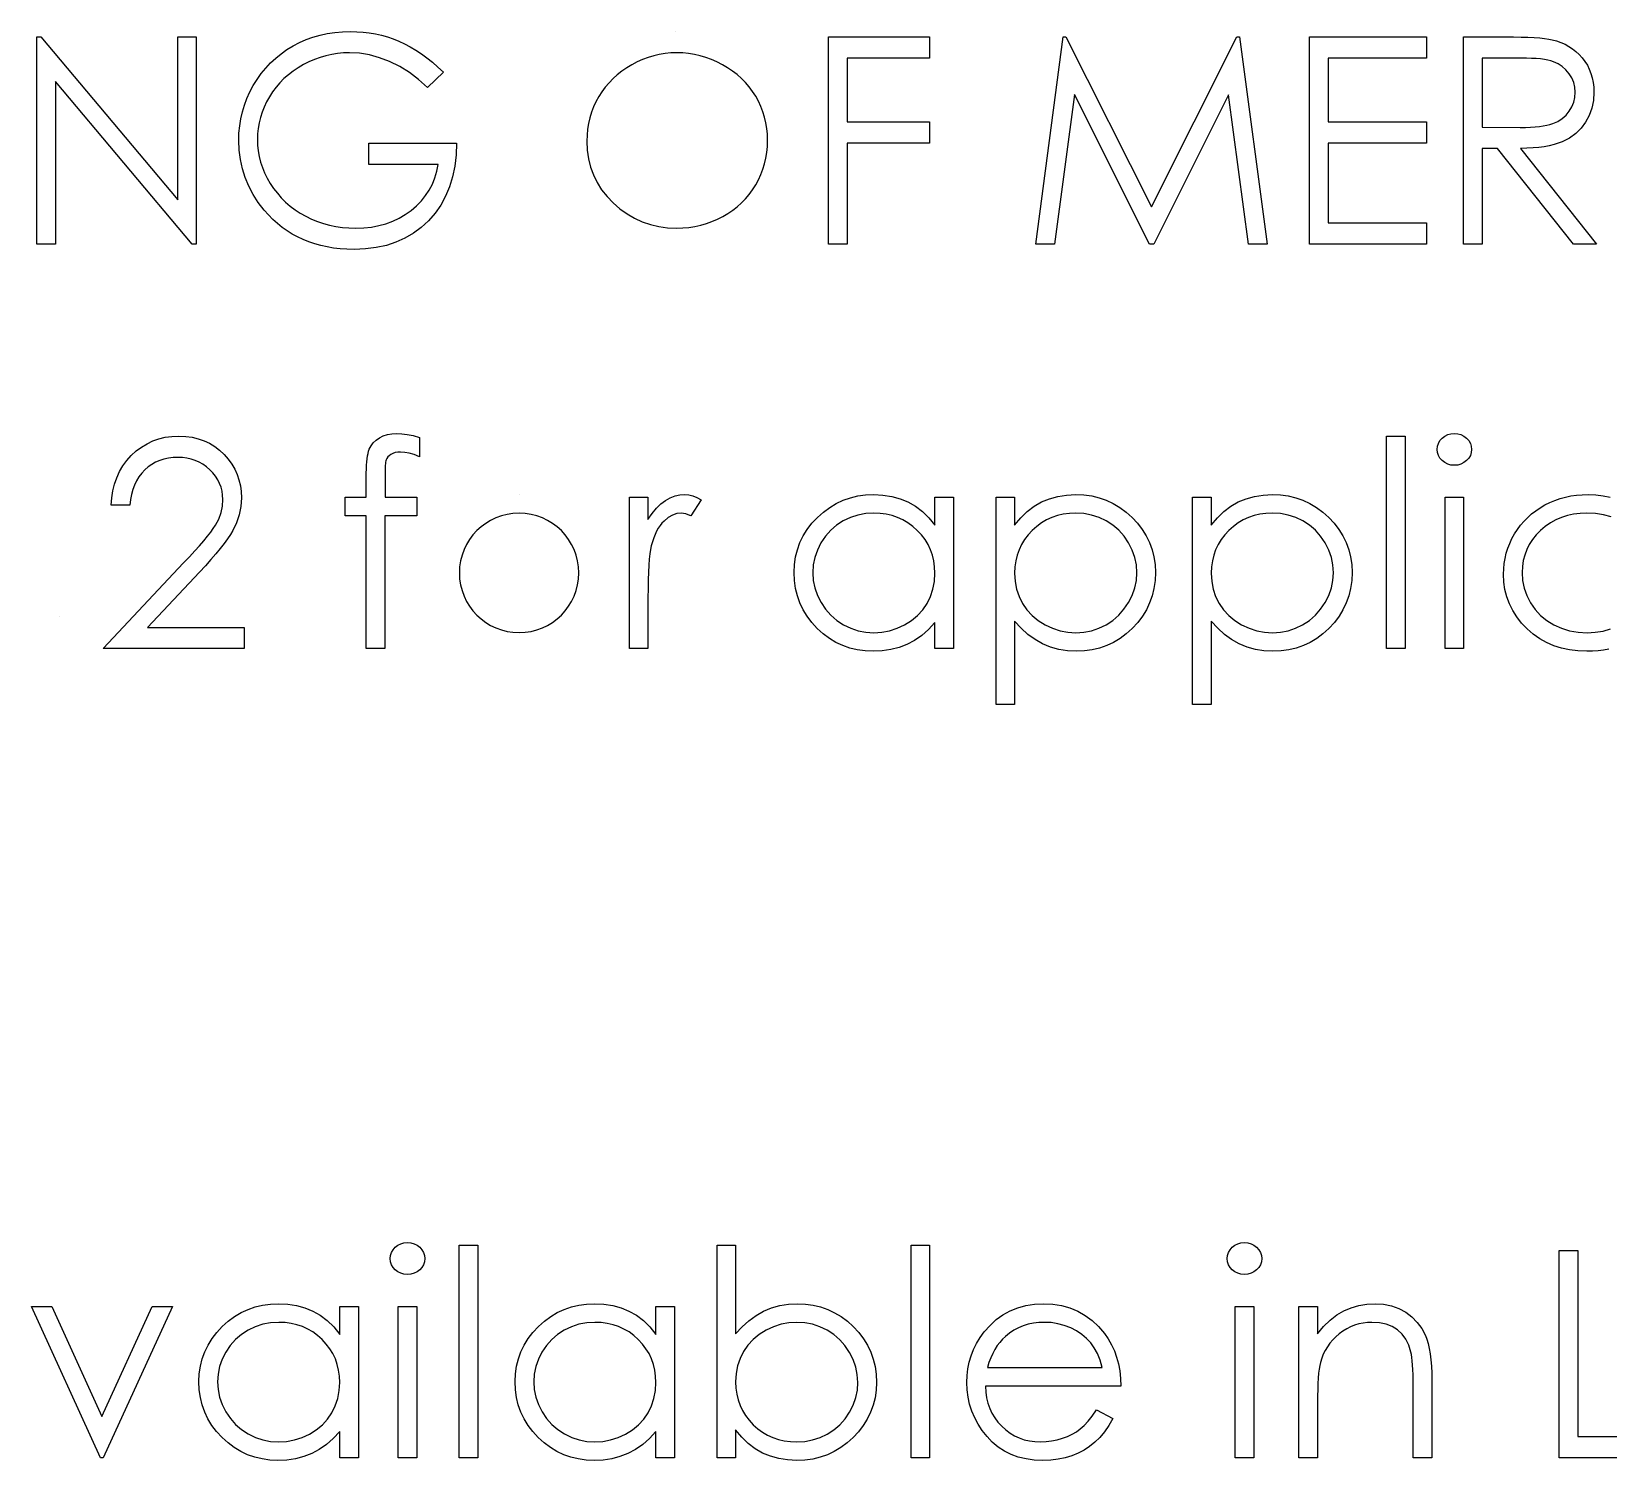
# Model space of a CAD drawing. Header units: millimetres. Extents: x 25 to 318, y 0 to 139.
# Drawn here: x 92.46 to 119.1, y 87.48 to 111.61 of the extents above; entities that cross this region are included whole.
import ezdxf

# ---------------------------------------------------------------- set-up
doc = ezdxf.new("R2010")
doc.units = ezdxf.units.MM

msp = doc.modelspace()

# ---------------------------------------------------------------- linework, layer by layer
at = {"color": 7, "linetype": 'Continuous'}
for p, q in [((103.346, 111.613), (103.346, 111.613)), ((100.7, 103.792), (100.7, 103.792)), ((92.936, 101.728), (92.936, 101.728))]:
    msp.add_line(p, q, dxfattribs=at)
at = {"color": 7, "linetype": 'Continuous', "flags": 128}
for points in [[(99.42, 110.926), (99.151, 110.67), (99.151, 110.67), (99.002, 110.805), (98.846, 110.923), (98.683, 111.022), (98.513, 111.105), (98.34, 111.17), (98.171, 111.217), (98.002, 111.245), (97.837, 111.254), (97.837, 111.254), (97.735, 111.251), (97.634, 111.241), (97.535, 111.226), (97.437, 111.204), (97.34, 111.176), (97.245, 111.141), (97.15, 111.101), (97.057, 111.054), (96.967, 111.002), (96.882, 110.945), (96.802, 110.884), (96.728, 110.818), (96.659, 110.748), (96.595, 110.674), (96.536, 110.595), (96.482, 110.511), (96.435, 110.425), (96.393, 110.338), (96.358, 110.249), (96.33, 110.159), (96.308, 110.069), (96.292, 109.976), (96.283, 109.883), (96.279, 109.788), (96.279, 109.788), (96.283, 109.692), (96.292, 109.596), (96.31, 109.501), (96.334, 109.408), (96.364, 109.315), (96.401, 109.224), (96.445, 109.134), (96.496, 109.046), (96.553, 108.96), (96.616, 108.88), (96.683, 108.803), (96.755, 108.732), (96.833, 108.665), (96.916, 108.603), (97.004, 108.546), (97.097, 108.493), (97.194, 108.446), (97.294, 108.405), (97.395, 108.371), (97.499, 108.343), (97.606, 108.32), (97.714, 108.305), (97.825, 108.295), (97.938, 108.292), (97.938, 108.292), (98.074, 108.297), (98.204, 108.311), (98.33, 108.334), (98.45, 108.367), (98.564, 108.409), (98.673, 108.46), (98.777, 108.521), (98.876, 108.592), (98.967, 108.669), (99.048, 108.753), (99.12, 108.842), (99.182, 108.936), (99.234, 109.036), (99.276, 109.141), (99.308, 109.253), (99.33, 109.369), (99.33, 109.369), (98.164, 109.369), (98.164, 109.369), (98.164, 109.728), (98.164, 109.728), (99.644, 109.728), (99.644, 109.728), (99.636, 109.528), (99.613, 109.337), (99.575, 109.157), (99.523, 108.988), (99.457, 108.83), (99.375, 108.682), (99.279, 108.545), (99.169, 108.418), (99.046, 108.305), (98.914, 108.206), (98.772, 108.122), (98.619, 108.054), (98.457, 108.001), (98.285, 107.963), (98.103, 107.941), (97.911, 107.933), (97.911, 107.933), (97.792, 107.936), (97.677, 107.944), (97.566, 107.956), (97.457, 107.975), (97.351, 107.998), (97.249, 108.026), (97.149, 108.06), (97.052, 108.099), (96.959, 108.143), (96.869, 108.192), (96.782, 108.246), (96.698, 108.305), (96.618, 108.37), (96.54, 108.44), (96.466, 108.515), (96.394, 108.595), (96.394, 108.595), (96.294, 108.725), (96.206, 108.86), (96.133, 109), (96.072, 109.145), (96.025, 109.295), (95.992, 109.45), (95.972, 109.61), (95.965, 109.774), (95.965, 109.774), (95.968, 109.898), (95.98, 110.019), (95.999, 110.138), (96.026, 110.255), (96.06, 110.37), (96.102, 110.482), (96.152, 110.593), (96.21, 110.7), (96.274, 110.805), (96.344, 110.903), (96.419, 110.996), (96.501, 111.083), (96.588, 111.163), (96.68, 111.238), (96.778, 111.308), (96.882, 111.371), (96.991, 111.428), (97.102, 111.477), (97.218, 111.518), (97.337, 111.552), (97.459, 111.578), (97.585, 111.597), (97.714, 111.609), (97.847, 111.613), (97.847, 111.613), (97.956, 111.61), (98.063, 111.602), (98.168, 111.59), (98.272, 111.572), (98.373, 111.549), (98.474, 111.521), (98.572, 111.488), (98.669, 111.449), (98.765, 111.405), (98.861, 111.355), (98.955, 111.299), (99.049, 111.237), (99.143, 111.168), (99.236, 111.093), (99.328, 111.012), (99.42, 110.926)], [(92.555, 108.023), (92.555, 111.523), (92.555, 111.523), (92.621, 111.523), (92.621, 111.523), (94.933, 108.768), (94.933, 108.768), (94.933, 111.523), (94.933, 111.523), (95.247, 111.523), (95.247, 111.523), (95.247, 108.023), (95.247, 108.023), (95.175, 108.023), (95.175, 108.023), (92.869, 110.771), (92.869, 110.771), (92.869, 108.023), (92.869, 108.023), (92.555, 108.023)], [(105.926, 111.523), (107.632, 111.523), (107.632, 111.523), (107.632, 111.164), (107.632, 111.164), (106.241, 111.164), (106.241, 111.164), (106.241, 110.087), (106.241, 110.087), (107.632, 110.087), (107.632, 110.087), (107.632, 109.728), (107.632, 109.728), (106.241, 109.728), (106.241, 109.728), (106.241, 108.023), (106.241, 108.023), (105.927, 108.023), (105.927, 108.023), (105.927, 111.523)], [(109.426, 108.023), (109.889, 111.523), (109.889, 111.523), (109.933, 111.523), (109.933, 111.523), (111.378, 108.651), (111.378, 108.651), (112.82, 111.523), (112.82, 111.523), (112.866, 111.523), (112.866, 111.523), (113.33, 108.023), (113.33, 108.023), (113.015, 108.023), (113.015, 108.023), (112.68, 110.541), (112.68, 110.541), (111.416, 108.023), (111.416, 108.023), (111.345, 108.023), (111.345, 108.023), (110.077, 110.547), (110.077, 110.547), (109.743, 108.023), (109.743, 108.023), (109.426, 108.023)], [(114.048, 111.523), (116.023, 111.523), (116.023, 111.523), (116.023, 111.164), (116.023, 111.164), (114.362, 111.164), (114.362, 111.164), (114.362, 110.087), (114.362, 110.087), (116.023, 110.087), (116.023, 110.087), (116.023, 109.728), (116.023, 109.728), (114.362, 109.728), (114.362, 109.728), (114.362, 108.382), (114.362, 108.382), (116.023, 108.382), (116.023, 108.382), (116.023, 108.023), (116.023, 108.023), (114.048, 108.023), (114.048, 108.023), (114.048, 111.523)], [(116.651, 111.523), (117.351, 111.523), (117.351, 111.523), (117.492, 111.522), (117.621, 111.52), (117.737, 111.516), (117.842, 111.511), (117.935, 111.504), (118.017, 111.496), (118.087, 111.486), (118.144, 111.475), (118.144, 111.475), (118.221, 111.455), (118.294, 111.429), (118.363, 111.398), (118.428, 111.362), (118.49, 111.321), (118.548, 111.275), (118.603, 111.224), (118.653, 111.167), (118.7, 111.106), (118.74, 111.042), (118.773, 110.975), (118.8, 110.904), (118.822, 110.829), (118.838, 110.752), (118.847, 110.671), (118.85, 110.587), (118.85, 110.587), (118.841, 110.447), (118.815, 110.317), (118.772, 110.195), (118.711, 110.081), (118.635, 109.979), (118.544, 109.89), (118.437, 109.814), (118.317, 109.752), (118.249, 109.726), (118.177, 109.703), (118.097, 109.684), (118.012, 109.668), (117.92, 109.655), (117.822, 109.646), (117.719, 109.64), (117.609, 109.638), (117.609, 109.638), (118.894, 108.023), (118.894, 108.023), (118.506, 108.023), (118.506, 108.023), (117.22, 109.638), (117.22, 109.638), (116.965, 109.638), (116.965, 109.638), (116.965, 108.023), (116.965, 108.023), (116.651, 108.023), (116.651, 108.023), (116.651, 111.523)], [(103.362, 111.254), (103.262, 111.251), (103.164, 111.241), (103.067, 111.226), (102.972, 111.204), (102.878, 111.175), (102.785, 111.141), (102.694, 111.1), (102.603, 111.053), (102.516, 111.001), (102.434, 110.944), (102.357, 110.883), (102.285, 110.818), (102.218, 110.749), (102.154, 110.675), (102.097, 110.597), (102.044, 110.514), (101.997, 110.428), (101.956, 110.34), (101.922, 110.249), (101.894, 110.156), (101.871, 110.06), (101.856, 109.962), (101.846, 109.862), (101.843, 109.759), (101.843, 109.759), (101.85, 109.607), (101.871, 109.462), (101.906, 109.323), (101.955, 109.19), (102.017, 109.063), (102.093, 108.941), (102.184, 108.826), (102.288, 108.717), (102.403, 108.617), (102.523, 108.531), (102.648, 108.458), (102.779, 108.399), (102.917, 108.352), (103.059, 108.319), (103.208, 108.298), (103.362, 108.292), (103.362, 108.292), (103.466, 108.295), (103.567, 108.304), (103.667, 108.319), (103.766, 108.341), (103.862, 108.369), (103.956, 108.402), (104.047, 108.441), (104.138, 108.487), (104.225, 108.538), (104.307, 108.594), (104.383, 108.654), (104.456, 108.718), (104.523, 108.787), (104.585, 108.861), (104.642, 108.939), (104.695, 109.021), (104.742, 109.108), (104.782, 109.196), (104.817, 109.286), (104.845, 109.38), (104.866, 109.475), (104.882, 109.572), (104.892, 109.673), (104.894, 109.775), (104.894, 109.775), (104.892, 109.877), (104.882, 109.976), (104.866, 110.073), (104.845, 110.168), (104.817, 110.259), (104.782, 110.349), (104.742, 110.435), (104.695, 110.52), (104.642, 110.602), (104.585, 110.679), (104.521, 110.752), (104.454, 110.82), (104.381, 110.885), (104.303, 110.945), (104.22, 111.001), (104.132, 111.053), (104.04, 111.1), (103.947, 111.141), (103.853, 111.175), (103.758, 111.204), (103.66, 111.226), (103.562, 111.241), (103.463, 111.251), (103.362, 111.254)], [(116.965, 111.164), (116.965, 109.997), (116.965, 109.997), (117.606, 109.992), (117.606, 109.992), (117.696, 109.993), (117.78, 109.997), (117.857, 110.001), (117.93, 110.008), (117.996, 110.018), (118.055, 110.029), (118.109, 110.042), (118.157, 110.058), (118.241, 110.095), (118.316, 110.142), (118.381, 110.2), (118.435, 110.266), (118.479, 110.341), (118.51, 110.419), (118.529, 110.501), (118.535, 110.588), (118.535, 110.588), (118.529, 110.672), (118.51, 110.752), (118.478, 110.829), (118.434, 110.901), (118.379, 110.967), (118.317, 111.022), (118.247, 111.068), (118.168, 111.103), (118.123, 111.117), (118.072, 111.13), (118.014, 111.14), (117.949, 111.149), (117.877, 111.156), (117.799, 111.16), (117.713, 111.163), (117.621, 111.164), (117.621, 111.164), (116.965, 111.164)], [(94.125, 103.613), (93.811, 103.613), (93.811, 103.613), (93.82, 103.737), (93.838, 103.857), (93.865, 103.97), (93.903, 104.077), (93.95, 104.179), (94.007, 104.276), (94.073, 104.366), (94.15, 104.451), (94.233, 104.528), (94.322, 104.595), (94.415, 104.651), (94.513, 104.697), (94.616, 104.733), (94.723, 104.759), (94.835, 104.774), (94.953, 104.779), (94.953, 104.779), (95.068, 104.774), (95.178, 104.76), (95.281, 104.736), (95.38, 104.702), (95.473, 104.658), (95.56, 104.605), (95.642, 104.542), (95.717, 104.469), (95.786, 104.39), (95.845, 104.307), (95.896, 104.221), (95.937, 104.132), (95.968, 104.039), (95.992, 103.942), (96.005, 103.843), (96.01, 103.739), (96.01, 103.739), (96.001, 103.593), (95.973, 103.452), (95.929, 103.316), (95.865, 103.184), (95.824, 103.117), (95.775, 103.043), (95.717, 102.964), (95.652, 102.88), (95.577, 102.789), (95.494, 102.693), (95.402, 102.591), (95.302, 102.483), (95.302, 102.483), (94.426, 101.549), (94.426, 101.549), (96.055, 101.549), (96.055, 101.549), (96.055, 101.19), (96.055, 101.19), (93.677, 101.19), (93.677, 101.19), (95.034, 102.638), (95.034, 102.638), (95.133, 102.742), (95.222, 102.839), (95.303, 102.928), (95.375, 103.011), (95.437, 103.088), (95.491, 103.156), (95.535, 103.219), (95.571, 103.274), (95.626, 103.379), (95.665, 103.487), (95.688, 103.597), (95.696, 103.711), (95.696, 103.711), (95.692, 103.782), (95.682, 103.851), (95.665, 103.917), (95.641, 103.981), (95.609, 104.042), (95.572, 104.101), (95.527, 104.157), (95.476, 104.211), (95.419, 104.26), (95.359, 104.303), (95.297, 104.338), (95.231, 104.368), (95.161, 104.391), (95.09, 104.407), (95.015, 104.417), (94.936, 104.42), (94.936, 104.42), (94.854, 104.417), (94.776, 104.407), (94.701, 104.39), (94.629, 104.367), (94.561, 104.338), (94.497, 104.301), (94.436, 104.258), (94.378, 104.208), (94.326, 104.153), (94.279, 104.092), (94.239, 104.025), (94.204, 103.953), (94.175, 103.876), (94.153, 103.794), (94.136, 103.706), (94.125, 103.613)], [(99.016, 104.758), (99.016, 104.432), (99.016, 104.432), (98.927, 104.466), (98.844, 104.49), (98.767, 104.505), (98.698, 104.51), (98.698, 104.51), (98.651, 104.507), (98.607, 104.5), (98.569, 104.488), (98.534, 104.47), (98.504, 104.449), (98.481, 104.427), (98.463, 104.404), (98.452, 104.378), (98.448, 104.363), (98.445, 104.342), (98.441, 104.315), (98.439, 104.284), (98.437, 104.246), (98.436, 104.204), (98.435, 104.155), (98.435, 104.102), (98.435, 104.102), (98.435, 103.747), (98.435, 103.747), (98.971, 103.747), (98.971, 103.747), (98.971, 103.433), (98.971, 103.433), (98.434, 103.433), (98.434, 103.433), (98.433, 101.19), (98.433, 101.19), (98.119, 101.19), (98.119, 101.19), (98.119, 103.433), (98.119, 103.433), (97.76, 103.433), (97.76, 103.433), (97.76, 103.747), (97.76, 103.747), (98.119, 103.747), (98.119, 103.747), (98.119, 104.156), (98.119, 104.156), (98.12, 104.224), (98.122, 104.286), (98.126, 104.344), (98.131, 104.397), (98.138, 104.444), (98.148, 104.487), (98.157, 104.525), (98.169, 104.557), (98.199, 104.615), (98.237, 104.666), (98.284, 104.711), (98.34, 104.751), (98.404, 104.783), (98.474, 104.806), (98.551, 104.819), (98.633, 104.824), (98.633, 104.824), (98.718, 104.82), (98.809, 104.808), (98.909, 104.787), (99.016, 104.758)], [(115.35, 104.779), (115.664, 104.779), (115.664, 104.779), (115.664, 101.19), (115.664, 101.19), (115.35, 101.19), (115.35, 101.19), (115.35, 104.779)], [(116.492, 104.824), (116.551, 104.819), (116.605, 104.805), (116.654, 104.779), (116.699, 104.745), (116.737, 104.704), (116.764, 104.657), (116.78, 104.608), (116.785, 104.554), (116.785, 104.554), (116.78, 104.501), (116.764, 104.452), (116.737, 104.406), (116.699, 104.365), (116.654, 104.331), (116.605, 104.305), (116.551, 104.291), (116.492, 104.286), (116.492, 104.286), (116.435, 104.291), (116.382, 104.305), (116.333, 104.331), (116.288, 104.365), (116.251, 104.406), (116.224, 104.452), (116.208, 104.501), (116.202, 104.554), (116.202, 104.554), (116.208, 104.608), (116.224, 104.657), (116.251, 104.704), (116.288, 104.745), (116.333, 104.779), (116.382, 104.805), (116.435, 104.819), (116.492, 104.824)], [(102.561, 103.747), (102.875, 103.747), (102.875, 103.747), (102.875, 103.371), (102.875, 103.371), (102.947, 103.475), (103.02, 103.563), (103.095, 103.635), (103.172, 103.693), (103.252, 103.736), (103.333, 103.768), (103.415, 103.786), (103.499, 103.792), (103.499, 103.792), (103.564, 103.787), (103.632, 103.77), (103.701, 103.743), (103.773, 103.704), (103.773, 103.704), (103.6, 103.432), (103.6, 103.432), (103.555, 103.452), (103.513, 103.467), (103.474, 103.475), (103.44, 103.478), (103.44, 103.478), (103.365, 103.47), (103.29, 103.444), (103.218, 103.402), (103.147, 103.343), (103.112, 103.308), (103.08, 103.267), (103.05, 103.222), (103.022, 103.172), (102.997, 103.118), (102.973, 103.059), (102.951, 102.995), (102.931, 102.927), (102.931, 102.927), (102.918, 102.866), (102.907, 102.791), (102.897, 102.702), (102.889, 102.599), (102.883, 102.482), (102.879, 102.352), (102.876, 102.208), (102.875, 102.049), (102.875, 102.049), (102.875, 101.19), (102.875, 101.19), (102.561, 101.19), (102.561, 101.19), (102.561, 103.747)], [(108.035, 103.747), (108.035, 101.19), (108.035, 101.19), (107.721, 101.19), (107.721, 101.19), (107.721, 101.632), (107.721, 101.632), (107.613, 101.514), (107.498, 101.413), (107.376, 101.329), (107.249, 101.262), (107.115, 101.211), (106.975, 101.174), (106.829, 101.152), (106.677, 101.145), (106.677, 101.145), (106.541, 101.151), (106.411, 101.169), (106.285, 101.199), (106.165, 101.241), (106.05, 101.296), (105.939, 101.363), (105.834, 101.441), (105.734, 101.532), (105.642, 101.632), (105.563, 101.736), (105.496, 101.847), (105.441, 101.962), (105.398, 102.083), (105.368, 102.208), (105.349, 102.339), (105.343, 102.475), (105.343, 102.475), (105.349, 102.609), (105.368, 102.738), (105.399, 102.861), (105.442, 102.98), (105.497, 103.094), (105.565, 103.202), (105.645, 103.307), (105.737, 103.406), (105.838, 103.496), (105.945, 103.575), (106.056, 103.641), (106.172, 103.695), (106.293, 103.738), (106.419, 103.768), (106.55, 103.786), (106.687, 103.792), (106.687, 103.792), (106.843, 103.784), (106.992, 103.761), (107.132, 103.722), (107.266, 103.668), (107.391, 103.597), (107.51, 103.507), (107.619, 103.4), (107.721, 103.274), (107.721, 103.274), (107.721, 103.747), (107.721, 103.747), (108.035, 103.747)], [(108.753, 103.747), (109.068, 103.747), (109.068, 103.747), (109.068, 103.274), (109.068, 103.274), (109.171, 103.4), (109.281, 103.507), (109.398, 103.597), (109.524, 103.668), (109.657, 103.722), (109.797, 103.761), (109.945, 103.784), (110.101, 103.792), (110.101, 103.792), (110.237, 103.786), (110.369, 103.768), (110.495, 103.738), (110.616, 103.695), (110.733, 103.641), (110.843, 103.575), (110.95, 103.496), (111.051, 103.406), (111.144, 103.307), (111.223, 103.202), (111.291, 103.094), (111.347, 102.98), (111.39, 102.861), (111.421, 102.738), (111.439, 102.609), (111.446, 102.475), (111.446, 102.475), (111.439, 102.339), (111.421, 102.208), (111.391, 102.083), (111.348, 101.962), (111.293, 101.847), (111.226, 101.736), (111.146, 101.632), (111.055, 101.532), (110.954, 101.441), (110.849, 101.363), (110.738, 101.296), (110.623, 101.241), (110.503, 101.199), (110.377, 101.169), (110.246, 101.151), (110.111, 101.145), (110.111, 101.145), (109.959, 101.152), (109.812, 101.177), (109.673, 101.216), (109.539, 101.272), (109.412, 101.344), (109.29, 101.431), (109.176, 101.535), (109.068, 101.653), (109.068, 101.653), (109.068, 100.247), (109.068, 100.247), (108.753, 100.247), (108.753, 100.247), (108.753, 103.747)], [(112.074, 103.747), (112.388, 103.747), (112.388, 103.747), (112.388, 103.274), (112.388, 103.274), (112.491, 103.4), (112.601, 103.507), (112.719, 103.597), (112.844, 103.668), (112.978, 103.722), (113.118, 103.761), (113.266, 103.784), (113.421, 103.792), (113.421, 103.792), (113.558, 103.786), (113.689, 103.768), (113.816, 103.738), (113.937, 103.695), (114.053, 103.641), (114.164, 103.575), (114.271, 103.496), (114.372, 103.406), (114.464, 103.307), (114.544, 103.202), (114.612, 103.094), (114.667, 102.98), (114.711, 102.861), (114.742, 102.738), (114.76, 102.609), (114.766, 102.475), (114.766, 102.475), (114.76, 102.339), (114.742, 102.208), (114.712, 102.083), (114.669, 101.962), (114.613, 101.847), (114.546, 101.736), (114.467, 101.632), (114.375, 101.532), (114.275, 101.441), (114.17, 101.363), (114.059, 101.296), (113.944, 101.241), (113.823, 101.199), (113.698, 101.169), (113.567, 101.151), (113.431, 101.145), (113.431, 101.145), (113.279, 101.152), (113.133, 101.177), (112.993, 101.216), (112.859, 101.272), (112.732, 101.344), (112.611, 101.431), (112.497, 101.535), (112.388, 101.653), (112.388, 101.653), (112.388, 100.247), (112.388, 100.247), (112.074, 100.247), (112.074, 100.247), (112.074, 103.747)], [(116.337, 103.747), (116.651, 103.747), (116.651, 103.747), (116.651, 101.19), (116.651, 101.19), (116.337, 101.19), (116.337, 101.19), (116.337, 103.747)], [(119.103, 101.183), (119.014, 101.166), (118.922, 101.155), (118.827, 101.147), (118.73, 101.145), (118.73, 101.145), (118.581, 101.15), (118.439, 101.169), (118.304, 101.198), (118.175, 101.239), (118.052, 101.293), (117.936, 101.358), (117.827, 101.435), (117.724, 101.524), (117.63, 101.621), (117.549, 101.725), (117.48, 101.832), (117.424, 101.945), (117.38, 102.063), (117.349, 102.186), (117.33, 102.314), (117.324, 102.447), (117.324, 102.447), (117.327, 102.538), (117.336, 102.627), (117.35, 102.715), (117.371, 102.8), (117.397, 102.884), (117.429, 102.967), (117.467, 103.048), (117.51, 103.127), (117.56, 103.203), (117.613, 103.275), (117.67, 103.343), (117.733, 103.406), (117.799, 103.465), (117.869, 103.519), (117.945, 103.57), (118.024, 103.616), (118.107, 103.658), (118.193, 103.693), (118.28, 103.723), (118.371, 103.748), (118.463, 103.768), (118.558, 103.781), (118.655, 103.789), (118.756, 103.792), (118.756, 103.792), (118.881, 103.787), (119.005, 103.773), (119.127, 103.749)], [(106.691, 103.478), (106.553, 103.47), (106.421, 103.445), (106.295, 103.404), (106.174, 103.346), (106.062, 103.274), (105.962, 103.188), (105.873, 103.089), (105.797, 102.976), (105.736, 102.855), (105.692, 102.731), (105.666, 102.603), (105.657, 102.472), (105.657, 102.472), (105.666, 102.342), (105.692, 102.214), (105.736, 102.089), (105.798, 101.967), (105.875, 101.854), (105.964, 101.753), (106.065, 101.666), (106.178, 101.593), (106.299, 101.534), (106.424, 101.492), (106.554, 101.467), (106.688, 101.459), (106.688, 101.459), (106.824, 101.467), (106.956, 101.492), (107.085, 101.533), (107.21, 101.591), (107.325, 101.664), (107.428, 101.748), (107.515, 101.844), (107.588, 101.951), (107.646, 102.068), (107.688, 102.193), (107.713, 102.324), (107.721, 102.463), (107.721, 102.463), (107.716, 102.569), (107.702, 102.67), (107.679, 102.768), (107.647, 102.86), (107.605, 102.949), (107.554, 103.033), (107.494, 103.112), (107.423, 103.187), (107.347, 103.255), (107.266, 103.315), (107.181, 103.364), (107.092, 103.405), (106.998, 103.437), (106.9, 103.46), (106.797, 103.474), (106.691, 103.478)], [(110.098, 103.478), (109.992, 103.474), (109.889, 103.46), (109.791, 103.437), (109.697, 103.405), (109.607, 103.364), (109.523, 103.315), (109.441, 103.255), (109.365, 103.187), (109.295, 103.112), (109.235, 103.033), (109.184, 102.949), (109.142, 102.86), (109.11, 102.768), (109.086, 102.67), (109.072, 102.569), (109.068, 102.463), (109.068, 102.463), (109.076, 102.324), (109.1, 102.193), (109.142, 102.068), (109.2, 101.951), (109.274, 101.844), (109.362, 101.748), (109.464, 101.664), (109.581, 101.591), (109.706, 101.533), (109.835, 101.492), (109.967, 101.467), (110.103, 101.459), (110.103, 101.459), (110.236, 101.467), (110.365, 101.492), (110.491, 101.534), (110.611, 101.593), (110.724, 101.666), (110.825, 101.753), (110.914, 101.854), (110.99, 101.967), (111.052, 102.089), (111.097, 102.214), (111.123, 102.342), (111.132, 102.472), (111.132, 102.472), (111.123, 102.603), (111.097, 102.731), (111.053, 102.855), (110.991, 102.976), (110.916, 103.089), (110.827, 103.188), (110.727, 103.274), (110.615, 103.346), (110.494, 103.404), (110.367, 103.445), (110.236, 103.47), (110.098, 103.478)], [(113.419, 103.478), (113.312, 103.474), (113.21, 103.46), (113.112, 103.437), (113.018, 103.405), (112.928, 103.364), (112.843, 103.315), (112.762, 103.255), (112.685, 103.187), (112.616, 103.112), (112.556, 103.033), (112.504, 102.949), (112.462, 102.86), (112.43, 102.768), (112.407, 102.67), (112.393, 102.569), (112.388, 102.463), (112.388, 102.463), (112.396, 102.324), (112.421, 102.193), (112.462, 102.068), (112.521, 101.951), (112.594, 101.844), (112.683, 101.748), (112.785, 101.664), (112.901, 101.591), (113.027, 101.533), (113.156, 101.492), (113.288, 101.467), (113.424, 101.459), (113.424, 101.459), (113.557, 101.467), (113.686, 101.492), (113.811, 101.534), (113.932, 101.593), (114.045, 101.666), (114.146, 101.753), (114.234, 101.854), (114.311, 101.967), (114.372, 102.089), (114.417, 102.214), (114.443, 102.342), (114.452, 102.472), (114.452, 102.472), (114.444, 102.603), (114.417, 102.731), (114.374, 102.855), (114.312, 102.976), (114.236, 103.089), (114.148, 103.188), (114.048, 103.274), (113.935, 103.346), (113.814, 103.404), (113.688, 103.445), (113.556, 103.47), (113.419, 103.478)], [(119.14, 103.415), (119.012, 103.45), (118.876, 103.471), (118.732, 103.478), (118.732, 103.478), (118.618, 103.473), (118.507, 103.46), (118.402, 103.437), (118.301, 103.405), (118.206, 103.364), (118.116, 103.313), (118.03, 103.254), (117.949, 103.186), (117.876, 103.111), (117.813, 103.031), (117.759, 102.949), (117.716, 102.862), (117.682, 102.771), (117.658, 102.677), (117.643, 102.578), (117.638, 102.475), (117.638, 102.475), (117.647, 102.342), (117.674, 102.212), (117.719, 102.086), (117.781, 101.964), (117.86, 101.851), (117.951, 101.75), (118.056, 101.664), (118.174, 101.591), (118.303, 101.533), (118.439, 101.492), (118.583, 101.467), (118.735, 101.459), (118.735, 101.459), (118.873, 101.466), (119.006, 101.487), (119.131, 101.522)], [(98.813, 91.158), (98.871, 91.153), (98.925, 91.138), (98.975, 91.113), (99.02, 91.078), (99.058, 91.037), (99.084, 90.991), (99.1, 90.941), (99.106, 90.887), (99.106, 90.887), (99.1, 90.834), (99.084, 90.785), (99.058, 90.74), (99.02, 90.698), (98.975, 90.664), (98.925, 90.639), (98.871, 90.624), (98.813, 90.619), (98.813, 90.619), (98.755, 90.624), (98.703, 90.639), (98.653, 90.664), (98.608, 90.698), (98.571, 90.74), (98.544, 90.785), (98.528, 90.834), (98.523, 90.887), (98.523, 90.887), (98.528, 90.941), (98.544, 90.991), (98.571, 91.037), (98.608, 91.078), (98.653, 91.113), (98.703, 91.138), (98.755, 91.153), (98.813, 91.158)], [(99.689, 91.113), (100.003, 91.113), (100.003, 91.113), (100.003, 87.523), (100.003, 87.523), (99.689, 87.523), (99.689, 87.523), (99.689, 91.113)], [(104.042, 87.523), (104.042, 91.113), (104.042, 91.113), (104.356, 91.113), (104.356, 91.113), (104.356, 89.616), (104.356, 89.616), (104.465, 89.736), (104.579, 89.839), (104.7, 89.927), (104.827, 89.999), (104.961, 90.054), (105.101, 90.094), (105.247, 90.118), (105.399, 90.125), (105.399, 90.125), (105.535, 90.119), (105.666, 90.101), (105.791, 90.071), (105.912, 90.029), (106.027, 89.974), (106.138, 89.907), (106.243, 89.829), (106.343, 89.738), (106.435, 89.638), (106.514, 89.534), (106.581, 89.424), (106.637, 89.309), (106.68, 89.189), (106.71, 89.063), (106.728, 88.933), (106.734, 88.797), (106.734, 88.797), (106.728, 88.663), (106.71, 88.534), (106.679, 88.41), (106.635, 88.291), (106.58, 88.176), (106.512, 88.068), (106.432, 87.963), (106.339, 87.864), (106.238, 87.774), (106.132, 87.695), (106.021, 87.629), (105.905, 87.575), (105.783, 87.532), (105.657, 87.502), (105.525, 87.484), (105.389, 87.478), (105.389, 87.478), (105.234, 87.486), (105.086, 87.509), (104.946, 87.548), (104.812, 87.602), (104.687, 87.674), (104.569, 87.763), (104.459, 87.871), (104.356, 87.996), (104.356, 87.996), (104.356, 87.523), (104.356, 87.523), (104.042, 87.523)], [(107.318, 91.113), (107.632, 91.113), (107.632, 91.113), (107.632, 87.523), (107.632, 87.523), (107.318, 87.523), (107.318, 87.523), (107.318, 91.113)], [(112.948, 91.158), (113.006, 91.153), (113.06, 91.138), (113.109, 91.113), (113.154, 91.078), (113.192, 91.037), (113.219, 90.991), (113.235, 90.941), (113.241, 90.887), (113.241, 90.887), (113.235, 90.834), (113.219, 90.785), (113.192, 90.74), (113.154, 90.698), (113.109, 90.664), (113.06, 90.639), (113.006, 90.624), (112.948, 90.619), (112.948, 90.619), (112.89, 90.624), (112.837, 90.639), (112.788, 90.664), (112.743, 90.698), (112.706, 90.74), (112.679, 90.785), (112.663, 90.834), (112.657, 90.887), (112.657, 90.887), (112.663, 90.941), (112.679, 90.991), (112.706, 91.037), (112.743, 91.078), (112.788, 91.113), (112.837, 91.138), (112.89, 91.153), (112.948, 91.158)], [(118.266, 91.023), (118.58, 91.023), (118.58, 91.023), (118.58, 87.882), (118.58, 87.882), (119.927, 87.882), (119.927, 87.882), (119.927, 87.523), (119.927, 87.523), (118.266, 87.523), (118.266, 87.523), (118.266, 91.023)], [(92.465, 90.081), (92.805, 90.081), (92.805, 90.081), (93.654, 88.218), (93.654, 88.218), (94.503, 90.081), (94.503, 90.081), (94.843, 90.081), (94.843, 90.081), (93.677, 87.523), (93.677, 87.523), (93.632, 87.523), (93.632, 87.523), (92.465, 90.081)], [(97.984, 90.081), (97.984, 87.523), (97.984, 87.523), (97.67, 87.523), (97.67, 87.523), (97.67, 87.965), (97.67, 87.965), (97.561, 87.848), (97.447, 87.747), (97.325, 87.662), (97.198, 87.595), (97.064, 87.544), (96.924, 87.507), (96.778, 87.485), (96.625, 87.478), (96.625, 87.478), (96.49, 87.484), (96.36, 87.503), (96.234, 87.533), (96.114, 87.575), (95.999, 87.629), (95.888, 87.696), (95.783, 87.775), (95.682, 87.866), (95.591, 87.965), (95.511, 88.07), (95.445, 88.18), (95.389, 88.296), (95.347, 88.416), (95.316, 88.542), (95.298, 88.673), (95.292, 88.809), (95.292, 88.809), (95.298, 88.942), (95.316, 89.071), (95.347, 89.194), (95.391, 89.314), (95.446, 89.427), (95.513, 89.536), (95.593, 89.64), (95.686, 89.739), (95.787, 89.83), (95.893, 89.908), (96.004, 89.975), (96.121, 90.029), (96.242, 90.071), (96.368, 90.102), (96.499, 90.119), (96.635, 90.125), (96.635, 90.125), (96.792, 90.118), (96.94, 90.095), (97.081, 90.055), (97.214, 90.001), (97.34, 89.931), (97.458, 89.841), (97.568, 89.734), (97.67, 89.607), (97.67, 89.607), (97.67, 90.081), (97.67, 90.081), (97.984, 90.081)], [(98.657, 90.081), (98.971, 90.081), (98.971, 90.081), (98.971, 87.523), (98.971, 87.523), (98.657, 87.523), (98.657, 87.523), (98.657, 90.081)], [(103.324, 90.081), (103.324, 87.523), (103.324, 87.523), (103.01, 87.523), (103.01, 87.523), (103.01, 87.965), (103.01, 87.965), (102.901, 87.848), (102.787, 87.747), (102.665, 87.662), (102.537, 87.595), (102.403, 87.544), (102.264, 87.507), (102.117, 87.485), (101.965, 87.478), (101.965, 87.478), (101.83, 87.484), (101.699, 87.503), (101.574, 87.533), (101.453, 87.575), (101.338, 87.629), (101.228, 87.696), (101.122, 87.775), (101.022, 87.866), (100.93, 87.965), (100.851, 88.07), (100.784, 88.18), (100.729, 88.296), (100.686, 88.416), (100.656, 88.542), (100.638, 88.673), (100.632, 88.809), (100.632, 88.809), (100.638, 88.942), (100.656, 89.071), (100.687, 89.194), (100.73, 89.314), (100.786, 89.427), (100.853, 89.536), (100.933, 89.64), (101.026, 89.739), (101.127, 89.83), (101.233, 89.908), (101.344, 89.975), (101.46, 90.029), (101.582, 90.071), (101.708, 90.102), (101.839, 90.119), (101.975, 90.125), (101.975, 90.125), (102.131, 90.118), (102.28, 90.095), (102.421, 90.055), (102.554, 90.001), (102.68, 89.931), (102.798, 89.841), (102.907, 89.734), (103.01, 89.607), (103.01, 89.607), (103.01, 90.081), (103.01, 90.081), (103.324, 90.081)], [(110.449, 88.331), (110.728, 88.184), (110.728, 88.184), (110.659, 88.067), (110.585, 87.962), (110.507, 87.868), (110.423, 87.787), (110.334, 87.716), (110.24, 87.654), (110.14, 87.601), (110.034, 87.557), (109.923, 87.522), (109.804, 87.498), (109.679, 87.483), (109.546, 87.478), (109.546, 87.478), (109.399, 87.484), (109.26, 87.503), (109.13, 87.535), (109.007, 87.579), (108.894, 87.636), (108.788, 87.705), (108.69, 87.787), (108.601, 87.882), (108.521, 87.984), (108.451, 88.09), (108.393, 88.199), (108.345, 88.312), (108.308, 88.428), (108.281, 88.547), (108.265, 88.669), (108.26, 88.795), (108.26, 88.795), (108.265, 88.913), (108.278, 89.028), (108.301, 89.139), (108.333, 89.248), (108.375, 89.353), (108.425, 89.454), (108.486, 89.553), (108.554, 89.649), (108.554, 89.649), (108.652, 89.76), (108.757, 89.858), (108.87, 89.939), (108.991, 90.006), (109.12, 90.058), (109.257, 90.096), (109.401, 90.118), (109.554, 90.125), (109.554, 90.125), (109.711, 90.118), (109.86, 90.094), (110.001, 90.055), (110.134, 90), (110.259, 89.929), (110.375, 89.842), (110.484, 89.74), (110.584, 89.622), (110.584, 89.622), (110.649, 89.53), (110.704, 89.433), (110.752, 89.33), (110.79, 89.222), (110.821, 89.109), (110.843, 88.99), (110.857, 88.865), (110.862, 88.734), (110.862, 88.734), (108.574, 88.734), (108.574, 88.734), (108.58, 88.633), (108.594, 88.537), (108.617, 88.445), (108.648, 88.358), (108.685, 88.276), (108.732, 88.198), (108.786, 88.125), (108.849, 88.056), (108.917, 87.995), (108.99, 87.941), (109.066, 87.895), (109.147, 87.858), (109.231, 87.829), (109.319, 87.809), (109.411, 87.796), (109.507, 87.792), (109.507, 87.792), (109.601, 87.796), (109.693, 87.807), (109.784, 87.826), (109.874, 87.852), (109.96, 87.884), (110.039, 87.922), (110.111, 87.964), (110.177, 88.011), (110.241, 88.068), (110.308, 88.141), (110.377, 88.228), (110.449, 88.331)], [(112.792, 90.081), (113.106, 90.081), (113.106, 90.081), (113.106, 87.523), (113.106, 87.523), (112.792, 87.523), (112.792, 87.523), (112.792, 90.081)], [(113.869, 90.081), (114.183, 90.081), (114.183, 90.081), (114.183, 89.619), (114.183, 89.619), (114.286, 89.743), (114.394, 89.849), (114.508, 89.935), (114.627, 90.005), (114.751, 90.057), (114.881, 90.095), (115.016, 90.118), (115.156, 90.125), (115.156, 90.125), (115.298, 90.116), (115.431, 90.09), (115.556, 90.044), (115.672, 89.981), (115.777, 89.903), (115.868, 89.811), (115.944, 89.708), (116.005, 89.591), (116.03, 89.526), (116.052, 89.452), (116.07, 89.37), (116.086, 89.279), (116.097, 89.179), (116.105, 89.071), (116.111, 88.954), (116.112, 88.829), (116.112, 88.829), (116.112, 87.523), (116.112, 87.523), (115.798, 87.523), (115.798, 87.523), (115.798, 88.726), (115.798, 88.726), (115.798, 88.83), (115.796, 88.926), (115.793, 89.012), (115.789, 89.09), (115.784, 89.158), (115.777, 89.217), (115.77, 89.267), (115.761, 89.308), (115.761, 89.308), (115.725, 89.426), (115.676, 89.528), (115.612, 89.614), (115.536, 89.685), (115.446, 89.741), (115.344, 89.78), (115.229, 89.804), (115.101, 89.811), (115.101, 89.811), (115.026, 89.809), (114.952, 89.799), (114.88, 89.784), (114.81, 89.763), (114.742, 89.735), (114.677, 89.702), (114.613, 89.662), (114.551, 89.616), (114.493, 89.566), (114.44, 89.513), (114.393, 89.457), (114.35, 89.398), (114.313, 89.337), (114.28, 89.272), (114.253, 89.204), (114.231, 89.134), (114.231, 89.134), (114.22, 89.082), (114.21, 89.02), (114.202, 88.95), (114.195, 88.868), (114.19, 88.778), (114.186, 88.678), (114.184, 88.568), (114.183, 88.448), (114.183, 88.448), (114.183, 87.523), (114.183, 87.523), (113.869, 87.523), (113.869, 87.523), (113.869, 90.081)], [(96.639, 89.811), (96.502, 89.803), (96.37, 89.778), (96.244, 89.737), (96.123, 89.68), (96.011, 89.607), (95.91, 89.521), (95.822, 89.422), (95.746, 89.309), (95.685, 89.189), (95.641, 89.064), (95.614, 88.936), (95.606, 88.805), (95.606, 88.805), (95.615, 88.675), (95.641, 88.547), (95.685, 88.422), (95.747, 88.3), (95.824, 88.187), (95.912, 88.087), (96.013, 88), (96.126, 87.926), (96.248, 87.867), (96.373, 87.826), (96.503, 87.801), (96.637, 87.792), (96.637, 87.792), (96.773, 87.801), (96.905, 87.825), (97.033, 87.866), (97.158, 87.925), (97.274, 87.997), (97.376, 88.081), (97.463, 88.177), (97.537, 88.284), (97.595, 88.401), (97.637, 88.526), (97.662, 88.657), (97.67, 88.796), (97.67, 88.796), (97.665, 88.902), (97.651, 89.004), (97.628, 89.101), (97.596, 89.194), (97.554, 89.282), (97.503, 89.366), (97.442, 89.445), (97.372, 89.52), (97.296, 89.588), (97.215, 89.648), (97.13, 89.698), (97.04, 89.738), (96.947, 89.771), (96.848, 89.793), (96.746, 89.807), (96.639, 89.811)], [(101.979, 89.811), (101.842, 89.803), (101.71, 89.778), (101.584, 89.737), (101.462, 89.68), (101.35, 89.607), (101.25, 89.521), (101.162, 89.422), (101.085, 89.309), (101.024, 89.189), (100.981, 89.064), (100.954, 88.936), (100.946, 88.805), (100.946, 88.805), (100.955, 88.675), (100.981, 88.547), (101.025, 88.422), (101.087, 88.3), (101.164, 88.187), (101.252, 88.087), (101.353, 88), (101.466, 87.926), (101.587, 87.867), (101.713, 87.826), (101.842, 87.801), (101.976, 87.792), (101.976, 87.792), (102.112, 87.801), (102.245, 87.825), (102.373, 87.866), (102.498, 87.925), (102.614, 87.997), (102.716, 88.081), (102.803, 88.177), (102.877, 88.284), (102.935, 88.401), (102.977, 88.526), (103.001, 88.657), (103.01, 88.796), (103.01, 88.796), (103.005, 88.902), (102.991, 89.004), (102.968, 89.101), (102.936, 89.194), (102.893, 89.282), (102.842, 89.366), (102.782, 89.445), (102.712, 89.52), (102.635, 89.588), (102.555, 89.648), (102.469, 89.698), (102.38, 89.738), (102.286, 89.771), (102.188, 89.793), (102.086, 89.807), (101.979, 89.811)], [(105.387, 87.792), (105.524, 87.801), (105.656, 87.825), (105.782, 87.866), (105.903, 87.924), (106.016, 87.996), (106.116, 88.082), (106.204, 88.181), (106.28, 88.293), (106.342, 88.414), (106.385, 88.539), (106.412, 88.666), (106.42, 88.797), (106.42, 88.797), (106.411, 88.928), (106.385, 89.056), (106.34, 89.181), (106.278, 89.303), (106.202, 89.417), (106.114, 89.517), (106.013, 89.604), (105.9, 89.677), (105.779, 89.736), (105.654, 89.778), (105.525, 89.803), (105.392, 89.811), (105.392, 89.811), (105.256, 89.803), (105.124, 89.778), (104.995, 89.736), (104.869, 89.677), (104.753, 89.605), (104.65, 89.52), (104.562, 89.424), (104.488, 89.316), (104.43, 89.199), (104.389, 89.076), (104.364, 88.945), (104.356, 88.807), (104.356, 88.807), (104.361, 88.701), (104.375, 88.599), (104.398, 88.502), (104.43, 88.409), (104.472, 88.321), (104.524, 88.237), (104.584, 88.157), (104.653, 88.082), (104.73, 88.014), (104.811, 87.955), (104.896, 87.906), (104.986, 87.865), (105.08, 87.833), (105.178, 87.81), (105.28, 87.796), (105.387, 87.792)], [(110.548, 89.049), (110.511, 89.173), (110.466, 89.283), (110.413, 89.381), (110.353, 89.465), (110.284, 89.539), (110.204, 89.606), (110.114, 89.665), (110.014, 89.716), (109.907, 89.758), (109.797, 89.788), (109.685, 89.806), (109.57, 89.811), (109.57, 89.811), (109.476, 89.808), (109.385, 89.797), (109.297, 89.778), (109.214, 89.752), (109.133, 89.717), (109.056, 89.677), (108.982, 89.628), (108.911, 89.572), (108.911, 89.572), (108.862, 89.525), (108.817, 89.473), (108.774, 89.417), (108.734, 89.354), (108.698, 89.286), (108.664, 89.212), (108.634, 89.133), (108.607, 89.049), (108.607, 89.049), (110.548, 89.049)]]:
    msp.add_lwpolyline(points, dxfattribs=at)
at = {"color": 7, "linetype": 'Continuous'}
msp.add_arc((100.699, 102.469), 1.009, 90.0014, 89.9986, dxfattribs=at)

doc.saveas('drawing.dxf')
